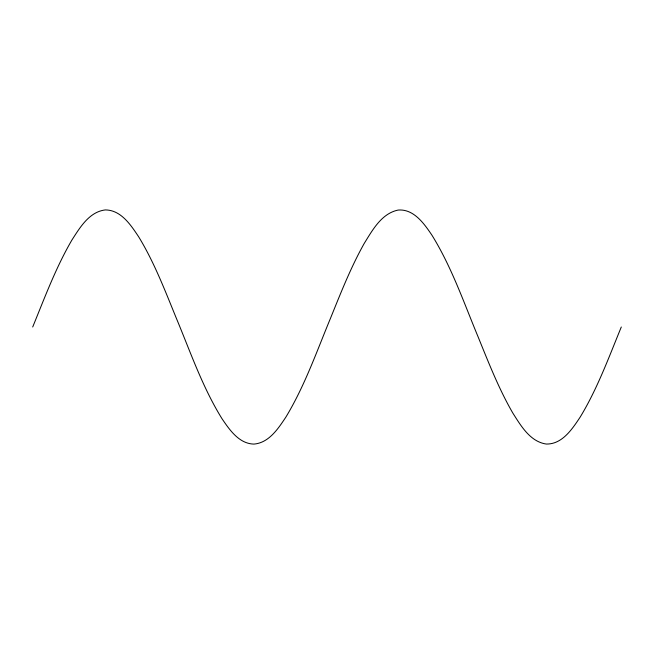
<?xml version="1.0" encoding="UTF-8"?>
<svg xmlns="http://www.w3.org/2000/svg" width="654" height="654" viewBox="0 0 654 654"><rect width="100%" height="100%" fill="white"/><g stroke="black" fill="none" stroke-linecap="round" stroke-linejoin="round"><path stroke-width="0.98" d="M32.7 327C44.725 297.562 55.876 267.535 71.94 239.977C79.911 227.6 89.197 211.847 105.286 209.926C121.031 209.975 130.857 225.082 138.648 236.773C154.319 262.442 165.045 290.703 176.417 318.433C190.518 352.269 202.593 387.405 222.008 418.724C229.546 429.825 239.045 443.747 253.924 444.091C268.974 442.864 278.22 428.591 285.831 417.17C304.609 386.187 316.618 351.738 330.433 318.424C340.75 293.017 350.797 267.355 364.245 243.394C372.478 230.143 381.511 213.49 398.123 210.065C413.843 208.749 424.233 223.791 431.992 235.276C451.612 266.979 463.817 302.54 478.074 336.794C488.62 362.684 498.83 388.885 512.867 413.14C520.895 425.729 530.075 441.654 546.245 444.041C562.236 444.409 572.275 428.967 580.131 417.17C597.339 388.852 608.751 357.525 621.3 327"/></g></svg>
